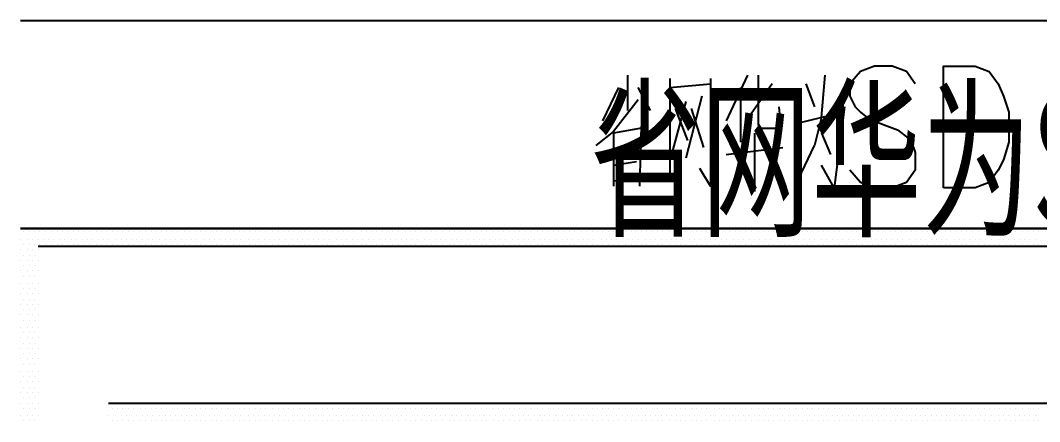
# Model space of a CAD drawing. Header units: metres. Extents: x 17 to 1264, y 17 to 859.
# Drawn here: x 380.9 to 464, y 692.1 to 724.9 of the extents above; entities that cross this region are included whole.
import ezdxf

# ---------------------------------------------------------------- set-up
doc = ezdxf.new("R2010")
doc.units = ezdxf.units.M
for name, color, linetype in [('LINES', 7, 'Continuous'), ('POLYLINES', 4, 'Continuous'), ('RECTS', 7, 'Continuous'), ('TEXTS', 3, 'Continuous')]:
    doc.layers.add(name, color=color, linetype=linetype)

msp = doc.modelspace()

# ---------------------------------------------------------------- linework, layer by layer
at = {"layer": 'LINES'}
for p, q in [((430.41, 720.43), (430.41, 717.55)), ((440.2, 720.43), (438.47, 716.69)), ((446.25, 716.98), (446.54, 720.43)), ((428.39, 716.69), (429.69, 719.42)), ((432.28, 717.55), (431.27, 719.42)), ((433.87, 720.14), (433.87, 711.94)), ((433.87, 719.42), (437.18, 719.71)), ((439.63, 719.42), (439.63, 714.96)), ((442.22, 719.71), (440.49, 717.26)), ((444.95, 719.71), (445.67, 717.84)), ((436.46, 718.7), (435.16, 713.66)), ((435.16, 718.27), (434.01, 713.95)), ((434.3, 717.7), (435.31, 715.1)), ((435.59, 717.7), (436.6, 714.53)), ((444.38, 716.54), (447.98, 717.41)), ((446.25, 716.98), (445.67, 714.67)), ((431.56, 716.11), (429.26, 715.68)), ((431.42, 711.36), (431.56, 716.26)), ((429.26, 715.82), (429.26, 711.36)), ((440.78, 715.68), (440.78, 710.93)), ((446.25, 715.68), (446.97, 713.95)), ((429.26, 714.24), (431.13, 714.67)), ((438.47, 713.95), (443.08, 714.53)), ((444.09, 711.36), (445.67, 714.67)), ((429.26, 713.09), (431.13, 713.38)), ((429.26, 711.79), (431.42, 712.08)), ((380.87, 707.04), (380.87, 707.04)), ((381.16, 707.62), (381.16, 707.62)), ((381.45, 707.04), (381.45, 707.04)), ((381.59, 707.62), (381.59, 707.62)), ((381.88, 707.04), (381.88, 707.04)), ((382.03, 707.62), (382.03, 707.62)), ((382.31, 707.04), (382.31, 707.04)), ((382.46, 707.62), (382.46, 707.62)), ((382.75, 707.04), (382.75, 707.04)), ((382.89, 707.62), (382.89, 707.62)), ((383.18, 707.04), (383.18, 707.04)), ((383.47, 707.62), (383.47, 707.62)), ((383.61, 707.04), (383.61, 707.04)), ((383.9, 707.62), (383.9, 707.62)), ((384.04, 707.04), (384.04, 707.04)), ((384.33, 707.62), (384.33, 707.62)), ((384.47, 707.04), (384.47, 707.04)), ((384.76, 707.62), (384.76, 707.62)), ((385.05, 707.04), (385.05, 707.04)), ((385.19, 707.62), (385.19, 707.62)), ((385.48, 707.04), (385.48, 707.04)), ((385.63, 707.62), (385.63, 707.62)), ((385.91, 707.04), (385.91, 707.04)), ((386.06, 707.62), (386.06, 707.62)), ((386.35, 707.04), (386.35, 707.04)), ((386.49, 707.62), (386.49, 707.62)), ((386.78, 707.04), (386.78, 707.04)), ((387.07, 707.62), (387.07, 707.62)), ((387.21, 707.04), (387.21, 707.04)), ((387.5, 707.62), (387.5, 707.62)), ((387.64, 707.04), (387.64, 707.04)), ((387.93, 707.62), (387.93, 707.62)), ((388.07, 707.04), (388.07, 707.04)), ((388.36, 707.62), (388.36, 707.62)), ((388.65, 707.04), (388.65, 707.04)), ((388.79, 707.62), (388.79, 707.62)), ((389.08, 707.04), (389.08, 707.04)), ((389.23, 707.62), (389.23, 707.62)), ((389.51, 707.04), (389.51, 707.04)), ((389.66, 707.62), (389.66, 707.62)), ((389.95, 707.04), (389.95, 707.04)), ((390.09, 707.62), (390.09, 707.62)), ((390.38, 707.04), (390.38, 707.04)), ((390.67, 707.62), (390.67, 707.62)), ((390.81, 707.04), (390.81, 707.04)), ((391.1, 707.62), (391.1, 707.62)), ((391.24, 707.04), (391.24, 707.04)), ((391.53, 707.62), (391.53, 707.62)), ((391.67, 707.04), (391.67, 707.04)), ((391.96, 707.62), (391.96, 707.62)), ((392.25, 707.04), (392.25, 707.04)), ((392.39, 707.62), (392.39, 707.62)), ((392.68, 707.04), (392.68, 707.04)), ((392.83, 707.62), (392.83, 707.62)), ((393.11, 707.04), (393.11, 707.04)), ((393.26, 707.62), (393.26, 707.62)), ((393.55, 707.04), (393.55, 707.04)), ((393.69, 707.62), (393.69, 707.62)), ((393.98, 707.04), (393.98, 707.04)), ((394.27, 707.62), (394.27, 707.62)), ((394.41, 707.04), (394.41, 707.04)), ((394.7, 707.62), (394.7, 707.62)), ((394.84, 707.04), (394.84, 707.04)), ((395.13, 707.62), (395.13, 707.62)), ((395.27, 707.04), (395.27, 707.04)), ((395.56, 707.62), (395.56, 707.62)), ((395.85, 707.04), (395.85, 707.04)), ((395.99, 707.62), (395.99, 707.62)), ((396.28, 707.04), (396.28, 707.04)), ((396.43, 707.62), (396.43, 707.62)), ((396.71, 707.04), (396.71, 707.04)), ((396.86, 707.62), (396.86, 707.62)), ((397.15, 707.04), (397.15, 707.04)), ((397.29, 707.62), (397.29, 707.62)), ((397.58, 707.04), (397.58, 707.04)), ((397.87, 707.62), (397.87, 707.62)), ((398.01, 707.04), (398.01, 707.04)), ((398.3, 707.62), (398.3, 707.62)), ((398.44, 707.04), (398.44, 707.04)), ((398.73, 707.62), (398.73, 707.62)), ((398.87, 707.04), (398.87, 707.04)), ((399.16, 707.62), (399.16, 707.62)), ((399.45, 707.04), (399.45, 707.04)), ((399.59, 707.62), (399.59, 707.62)), ((399.88, 707.04), (399.88, 707.04)), ((400.03, 707.62), (400.03, 707.62)), ((400.31, 707.04), (400.31, 707.04)), ((400.46, 707.62), (400.46, 707.62)), ((400.75, 707.04), (400.75, 707.04)), ((400.89, 707.62), (400.89, 707.62)), ((401.18, 707.04), (401.18, 707.04)), ((401.47, 707.62), (401.47, 707.62)), ((401.61, 707.04), (401.61, 707.04)), ((401.9, 707.62), (401.9, 707.62)), ((402.04, 707.04), (402.04, 707.04)), ((402.33, 707.62), (402.33, 707.62)), ((402.47, 707.04), (402.47, 707.04)), ((402.76, 707.62), (402.76, 707.62)), ((403.05, 707.04), (403.05, 707.04)), ((403.19, 707.62), (403.19, 707.62)), ((403.48, 707.04), (403.48, 707.04)), ((403.63, 707.62), (403.63, 707.62)), ((403.91, 707.04), (403.91, 707.04)), ((404.06, 707.62), (404.06, 707.62)), ((404.35, 707.04), (404.35, 707.04)), ((404.49, 707.62), (404.49, 707.62)), ((404.78, 707.04), (404.78, 707.04)), ((405.07, 707.62), (405.07, 707.62)), ((405.21, 707.04), (405.21, 707.04)), ((405.5, 707.62), (405.5, 707.62)), ((405.64, 707.04), (405.64, 707.04)), ((405.93, 707.62), (405.93, 707.62)), ((406.07, 707.04), (406.07, 707.04)), ((406.36, 707.62), (406.36, 707.62)), ((406.65, 707.04), (406.65, 707.04)), ((406.79, 707.62), (406.79, 707.62)), ((407.08, 707.04), (407.08, 707.04)), ((407.23, 707.62), (407.23, 707.62)), ((407.51, 707.04), (407.51, 707.04)), ((407.66, 707.62), (407.66, 707.62)), ((407.95, 707.04), (407.95, 707.04)), ((408.09, 707.62), (408.09, 707.62)), ((408.38, 707.04), (408.38, 707.04)), ((408.67, 707.62), (408.67, 707.62)), ((408.81, 707.04), (408.81, 707.04)), ((409.1, 707.62), (409.1, 707.62)), ((409.24, 707.04), (409.24, 707.04)), ((409.53, 707.62), (409.53, 707.62)), ((409.67, 707.04), (409.67, 707.04)), ((409.96, 707.62), (409.96, 707.62)), ((410.25, 707.04), (410.25, 707.04)), ((410.39, 707.62), (410.39, 707.62)), ((410.68, 707.04), (410.68, 707.04)), ((410.83, 707.62), (410.83, 707.62)), ((411.11, 707.04), (411.11, 707.04)), ((411.26, 707.62), (411.26, 707.62)), ((411.55, 707.04), (411.55, 707.04)), ((411.69, 707.62), (411.69, 707.62)), ((411.98, 707.04), (411.98, 707.04)), ((412.27, 707.62), (412.27, 707.62)), ((412.41, 707.04), (412.41, 707.04)), ((412.7, 707.62), (412.7, 707.62)), ((412.84, 707.04), (412.84, 707.04)), ((413.13, 707.62), (413.13, 707.62)), ((413.27, 707.04), (413.27, 707.04)), ((413.56, 707.62), (413.56, 707.62)), ((413.85, 707.04), (413.85, 707.04)), ((413.99, 707.62), (413.99, 707.62)), ((414.28, 707.04), (414.28, 707.04)), ((414.43, 707.62), (414.43, 707.62)), ((414.71, 707.04), (414.71, 707.04)), ((414.86, 707.62), (414.86, 707.62)), ((415.15, 707.04), (415.15, 707.04)), ((415.29, 707.62), (415.29, 707.62)), ((415.58, 707.04), (415.58, 707.04)), ((415.87, 707.62), (415.87, 707.62)), ((416.01, 707.04), (416.01, 707.04)), ((416.3, 707.62), (416.3, 707.62)), ((416.44, 707.04), (416.44, 707.04)), ((416.73, 707.62), (416.73, 707.62)), ((416.87, 707.04), (416.87, 707.04)), ((417.16, 707.62), (417.16, 707.62)), ((417.45, 707.04), (417.45, 707.04)), ((417.59, 707.62), (417.59, 707.62)), ((417.88, 707.04), (417.88, 707.04)), ((418.03, 707.62), (418.03, 707.62)), ((418.31, 707.04), (418.31, 707.04)), ((418.46, 707.62), (418.46, 707.62)), ((418.75, 707.04), (418.75, 707.04)), ((418.89, 707.62), (418.89, 707.62)), ((419.18, 707.04), (419.18, 707.04)), ((419.47, 707.62), (419.47, 707.62)), ((419.61, 707.04), (419.61, 707.04)), ((419.9, 707.62), (419.9, 707.62)), ((420.04, 707.04), (420.04, 707.04)), ((420.33, 707.62), (420.33, 707.62)), ((420.47, 707.04), (420.47, 707.04)), ((420.76, 707.62), (420.76, 707.62)), ((421.05, 707.04), (421.05, 707.04)), ((421.19, 707.62), (421.19, 707.62)), ((421.48, 707.04), (421.48, 707.04)), ((421.63, 707.62), (421.63, 707.62)), ((421.91, 707.04), (421.91, 707.04)), ((422.06, 707.62), (422.06, 707.62)), ((422.35, 707.04), (422.35, 707.04)), ((422.49, 707.62), (422.49, 707.62)), ((422.78, 707.04), (422.78, 707.04)), ((423.07, 707.62), (423.07, 707.62)), ((423.21, 707.04), (423.21, 707.04)), ((423.5, 707.62), (423.5, 707.62)), ((423.64, 707.04), (423.64, 707.04)), ((423.93, 707.62), (423.93, 707.62)), ((424.07, 707.04), (424.07, 707.04)), ((424.36, 707.62), (424.36, 707.62)), ((424.65, 707.04), (424.65, 707.04)), ((424.79, 707.62), (424.79, 707.62)), ((425.08, 707.04), (425.08, 707.04)), ((425.23, 707.62), (425.23, 707.62)), ((425.51, 707.04), (425.51, 707.04)), ((425.66, 707.62), (425.66, 707.62)), ((425.95, 707.04), (425.95, 707.04)), ((426.09, 707.62), (426.09, 707.62)), ((426.38, 707.04), (426.38, 707.04)), ((426.67, 707.62), (426.67, 707.62)), ((426.81, 707.04), (426.81, 707.04)), ((427.1, 707.62), (427.1, 707.62)), ((427.24, 707.04), (427.24, 707.04)), ((427.53, 707.62), (427.53, 707.62)), ((427.67, 707.04), (427.67, 707.04)), ((427.96, 707.62), (427.96, 707.62)), ((428.25, 707.04), (428.25, 707.04)), ((428.39, 707.62), (428.39, 707.62)), ((428.68, 707.04), (428.68, 707.04)), ((428.83, 707.62), (428.83, 707.62)), ((429.11, 707.04), (429.11, 707.04)), ((429.26, 707.62), (429.26, 707.62)), ((429.55, 707.04), (429.55, 707.04)), ((429.69, 707.62), (429.69, 707.62)), ((429.98, 707.04), (429.98, 707.04)), ((430.27, 707.62), (430.27, 707.62)), ((430.41, 707.04), (430.41, 707.04)), ((430.7, 707.62), (430.7, 707.62)), ((430.84, 707.04), (430.84, 707.04)), ((431.13, 707.62), (431.13, 707.62)), ((431.27, 707.04), (431.27, 707.04)), ((431.56, 707.62), (431.56, 707.62)), ((431.85, 707.04), (431.85, 707.04)), ((431.99, 707.62), (431.99, 707.62)), ((432.28, 707.04), (432.28, 707.04)), ((432.43, 707.62), (432.43, 707.62)), ((432.71, 707.04), (432.71, 707.04)), ((432.86, 707.62), (432.86, 707.62)), ((433.15, 707.04), (433.15, 707.04)), ((433.29, 707.62), (433.29, 707.62)), ((433.58, 707.04), (433.58, 707.04)), ((433.87, 707.62), (433.87, 707.62)), ((434.01, 707.04), (434.01, 707.04)), ((434.3, 707.62), (434.3, 707.62)), ((434.44, 707.04), (434.44, 707.04)), ((434.73, 707.62), (434.73, 707.62)), ((434.87, 707.04), (434.87, 707.04)), ((435.16, 707.62), (435.16, 707.62)), ((435.45, 707.04), (435.45, 707.04)), ((435.59, 707.62), (435.59, 707.62)), ((435.88, 707.04), (435.88, 707.04)), ((436.03, 707.62), (436.03, 707.62)), ((436.31, 707.04), (436.31, 707.04)), ((436.46, 707.62), (436.46, 707.62)), ((436.75, 707.04), (436.75, 707.04)), ((436.89, 707.62), (436.89, 707.62)), ((437.18, 707.04), (437.18, 707.04)), ((437.47, 707.62), (437.47, 707.62)), ((437.61, 707.04), (437.61, 707.04)), ((437.9, 707.62), (437.9, 707.62)), ((438.04, 707.04), (438.04, 707.04)), ((438.33, 707.62), (438.33, 707.62)), ((438.47, 707.04), (438.47, 707.04)), ((438.76, 707.62), (438.76, 707.62)), ((439.05, 707.04), (439.05, 707.04)), ((439.19, 707.62), (439.19, 707.62)), ((439.48, 707.04), (439.48, 707.04)), ((439.63, 707.62), (439.63, 707.62)), ((439.91, 707.04), (439.91, 707.04)), ((440.06, 707.62), (440.06, 707.62)), ((440.35, 707.04), (440.35, 707.04)), ((440.49, 707.62), (440.49, 707.62)), ((440.78, 707.04), (440.78, 707.04)), ((441.07, 707.62), (441.07, 707.62)), ((441.21, 707.04), (441.21, 707.04)), ((441.5, 707.62), (441.5, 707.62)), ((441.64, 707.04), (441.64, 707.04)), ((441.93, 707.62), (441.93, 707.62)), ((442.07, 707.04), (442.07, 707.04)), ((442.36, 707.62), (442.36, 707.62)), ((442.65, 707.04), (442.65, 707.04)), ((442.79, 707.62), (442.79, 707.62)), ((443.08, 707.04), (443.08, 707.04)), ((443.23, 707.62), (443.23, 707.62)), ((443.51, 707.04), (443.51, 707.04)), ((443.66, 707.62), (443.66, 707.62)), ((443.95, 707.04), (443.95, 707.04)), ((444.09, 707.62), (444.09, 707.62)), ((444.38, 707.04), (444.38, 707.04)), ((444.67, 707.62), (444.67, 707.62)), ((444.81, 707.04), (444.81, 707.04)), ((445.1, 707.62), (445.1, 707.62)), ((445.24, 707.04), (445.24, 707.04)), ((445.53, 707.62), (445.53, 707.62)), ((445.67, 707.04), (445.67, 707.04)), ((445.96, 707.62), (445.96, 707.62)), ((446.25, 707.04), (446.25, 707.04)), ((446.39, 707.62), (446.39, 707.62)), ((446.68, 707.04), (446.68, 707.04)), ((446.83, 707.62), (446.83, 707.62)), ((447.11, 707.04), (447.11, 707.04)), ((447.26, 707.62), (447.26, 707.62)), ((447.55, 707.04), (447.55, 707.04)), ((447.69, 707.62), (447.69, 707.62)), ((447.98, 707.04), (447.98, 707.04)), ((448.27, 707.62), (448.27, 707.62)), ((448.41, 707.04), (448.41, 707.04)), ((448.7, 707.62), (448.7, 707.62)), ((448.84, 707.04), (448.84, 707.04)), ((449.13, 707.62), (449.13, 707.62)), ((449.27, 707.04), (449.27, 707.04)), ((449.56, 707.62), (449.56, 707.62)), ((449.85, 707.04), (449.85, 707.04)), ((449.99, 707.62), (449.99, 707.62)), ((450.28, 707.04), (450.28, 707.04)), ((450.43, 707.62), (450.43, 707.62)), ((450.71, 707.04), (450.71, 707.04)), ((450.86, 707.62), (450.86, 707.62)), ((451.15, 707.04), (451.15, 707.04)), ((451.29, 707.62), (451.29, 707.62)), ((451.58, 707.04), (451.58, 707.04)), ((451.87, 707.62), (451.87, 707.62)), ((452.01, 707.04), (452.01, 707.04)), ((452.3, 707.62), (452.3, 707.62)), ((452.44, 707.04), (452.44, 707.04)), ((452.73, 707.62), (452.73, 707.62)), ((452.87, 707.04), (452.87, 707.04)), ((453.16, 707.62), (453.16, 707.62)), ((453.45, 707.04), (453.45, 707.04)), ((453.59, 707.62), (453.59, 707.62)), ((453.88, 707.04), (453.88, 707.04)), ((454.03, 707.62), (454.03, 707.62)), ((454.31, 707.04), (454.31, 707.04)), ((454.46, 707.62), (454.46, 707.62)), ((454.75, 707.04), (454.75, 707.04)), ((454.89, 707.62), (454.89, 707.62)), ((455.18, 707.04), (455.18, 707.04)), ((455.47, 707.62), (455.47, 707.62)), ((455.61, 707.04), (455.61, 707.04)), ((455.9, 707.62), (455.9, 707.62)), ((456.04, 707.04), (456.04, 707.04)), ((456.33, 707.62), (456.33, 707.62)), ((456.47, 707.04), (456.47, 707.04)), ((456.76, 707.62), (456.76, 707.62)), ((457.05, 707.04), (457.05, 707.04)), ((457.19, 707.62), (457.19, 707.62)), ((457.48, 707.04), (457.48, 707.04)), ((457.63, 707.62), (457.63, 707.62)), ((457.91, 707.04), (457.91, 707.04)), ((458.06, 707.62), (458.06, 707.62)), ((458.35, 707.04), (458.35, 707.04)), ((458.49, 707.62), (458.49, 707.62)), ((458.78, 707.04), (458.78, 707.04)), ((459.07, 707.62), (459.07, 707.62)), ((459.21, 707.04), (459.21, 707.04)), ((459.5, 707.62), (459.5, 707.62)), ((459.64, 707.04), (459.64, 707.04)), ((459.93, 707.62), (459.93, 707.62)), ((460.07, 707.04), (460.07, 707.04)), ((460.36, 707.62), (460.36, 707.62)), ((460.65, 707.04), (460.65, 707.04)), ((460.79, 707.62), (460.79, 707.62)), ((461.08, 707.04), (461.08, 707.04)), ((461.23, 707.62), (461.23, 707.62)), ((461.51, 707.04), (461.51, 707.04)), ((461.66, 707.62), (461.66, 707.62)), ((461.95, 707.04), (461.95, 707.04)), ((462.09, 707.62), (462.09, 707.62)), ((462.38, 707.04), (462.38, 707.04)), ((462.67, 707.62), (462.67, 707.62)), ((462.81, 707.04), (462.81, 707.04)), ((463.1, 707.62), (463.1, 707.62)), ((463.24, 707.04), (463.24, 707.04)), ((463.53, 707.62), (463.53, 707.62)), ((463.67, 707.04), (463.67, 707.04)), ((463.96, 707.62), (463.96, 707.62)), ((380.87, 706.18), (380.87, 706.18)), ((381.16, 706.61), (381.16, 706.61)), ((381.45, 706.18), (381.45, 706.18)), ((381.59, 706.61), (381.59, 706.61)), ((381.88, 706.18), (381.88, 706.18)), ((382.03, 706.61), (382.03, 706.61)), ((382.31, 706.18), (382.31, 706.18)), ((382.46, 706.61), (382.46, 706.61)), ((382.89, 706.61), (382.89, 706.61)), ((383.47, 706.61), (383.47, 706.61)), ((383.9, 706.61), (383.9, 706.61)), ((384.33, 706.61), (384.33, 706.61)), ((384.76, 706.61), (384.76, 706.61)), ((385.19, 706.61), (385.19, 706.61)), ((385.63, 706.61), (385.63, 706.61)), ((386.06, 706.61), (386.06, 706.61)), ((386.49, 706.61), (386.49, 706.61)), ((387.07, 706.61), (387.07, 706.61)), ((387.5, 706.61), (387.5, 706.61)), ((387.93, 706.61), (387.93, 706.61)), ((388.36, 706.61), (388.36, 706.61)), ((388.79, 706.61), (388.79, 706.61)), ((389.23, 706.61), (389.23, 706.61)), ((389.66, 706.61), (389.66, 706.61)), ((390.09, 706.61), (390.09, 706.61)), ((390.67, 706.61), (390.67, 706.61)), ((391.1, 706.61), (391.1, 706.61)), ((391.53, 706.61), (391.53, 706.61)), ((391.96, 706.61), (391.96, 706.61)), ((392.39, 706.61), (392.39, 706.61)), ((392.83, 706.61), (392.83, 706.61)), ((393.26, 706.61), (393.26, 706.61)), ((393.69, 706.61), (393.69, 706.61)), ((394.27, 706.61), (394.27, 706.61)), ((394.7, 706.61), (394.7, 706.61)), ((395.13, 706.61), (395.13, 706.61)), ((395.56, 706.61), (395.56, 706.61)), ((395.99, 706.61), (395.99, 706.61)), ((396.43, 706.61), (396.43, 706.61)), ((396.86, 706.61), (396.86, 706.61)), ((397.29, 706.61), (397.29, 706.61)), ((397.87, 706.61), (397.87, 706.61)), ((398.3, 706.61), (398.3, 706.61)), ((398.73, 706.61), (398.73, 706.61)), ((399.16, 706.61), (399.16, 706.61)), ((399.59, 706.61), (399.59, 706.61)), ((400.03, 706.61), (400.03, 706.61)), ((400.46, 706.61), (400.46, 706.61)), ((400.89, 706.61), (400.89, 706.61)), ((401.47, 706.61), (401.47, 706.61)), ((401.9, 706.61), (401.9, 706.61)), ((402.33, 706.61), (402.33, 706.61)), ((402.76, 706.61), (402.76, 706.61)), ((403.19, 706.61), (403.19, 706.61)), ((403.63, 706.61), (403.63, 706.61)), ((404.06, 706.61), (404.06, 706.61)), ((404.49, 706.61), (404.49, 706.61)), ((405.07, 706.61), (405.07, 706.61)), ((405.5, 706.61), (405.5, 706.61)), ((405.93, 706.61), (405.93, 706.61)), ((406.36, 706.61), (406.36, 706.61)), ((406.79, 706.61), (406.79, 706.61)), ((407.23, 706.61), (407.23, 706.61)), ((407.66, 706.61), (407.66, 706.61)), ((408.09, 706.61), (408.09, 706.61)), ((408.67, 706.61), (408.67, 706.61)), ((409.1, 706.61), (409.1, 706.61)), ((409.53, 706.61), (409.53, 706.61)), ((409.96, 706.61), (409.96, 706.61)), ((410.39, 706.61), (410.39, 706.61)), ((410.83, 706.61), (410.83, 706.61)), ((411.26, 706.61), (411.26, 706.61)), ((411.69, 706.61), (411.69, 706.61)), ((412.27, 706.61), (412.27, 706.61)), ((412.7, 706.61), (412.7, 706.61)), ((413.13, 706.61), (413.13, 706.61)), ((413.56, 706.61), (413.56, 706.61)), ((413.99, 706.61), (413.99, 706.61)), ((414.43, 706.61), (414.43, 706.61)), ((414.86, 706.61), (414.86, 706.61)), ((415.29, 706.61), (415.29, 706.61)), ((415.87, 706.61), (415.87, 706.61)), ((416.3, 706.61), (416.3, 706.61)), ((416.73, 706.61), (416.73, 706.61)), ((417.16, 706.61), (417.16, 706.61)), ((417.59, 706.61), (417.59, 706.61)), ((418.03, 706.61), (418.03, 706.61)), ((418.46, 706.61), (418.46, 706.61)), ((418.89, 706.61), (418.89, 706.61)), ((419.47, 706.61), (419.47, 706.61)), ((419.9, 706.61), (419.9, 706.61)), ((420.33, 706.61), (420.33, 706.61)), ((420.76, 706.61), (420.76, 706.61)), ((421.19, 706.61), (421.19, 706.61)), ((421.63, 706.61), (421.63, 706.61)), ((422.06, 706.61), (422.06, 706.61)), ((422.49, 706.61), (422.49, 706.61)), ((423.07, 706.61), (423.07, 706.61)), ((423.5, 706.61), (423.5, 706.61)), ((423.93, 706.61), (423.93, 706.61)), ((424.36, 706.61), (424.36, 706.61)), ((424.79, 706.61), (424.79, 706.61)), ((425.23, 706.61), (425.23, 706.61)), ((425.66, 706.61), (425.66, 706.61)), ((426.09, 706.61), (426.09, 706.61)), ((426.67, 706.61), (426.67, 706.61)), ((427.1, 706.61), (427.1, 706.61)), ((427.53, 706.61), (427.53, 706.61)), ((427.96, 706.61), (427.96, 706.61)), ((428.39, 706.61), (428.39, 706.61)), ((428.83, 706.61), (428.83, 706.61)), ((429.26, 706.61), (429.26, 706.61)), ((429.69, 706.61), (429.69, 706.61)), ((430.27, 706.61), (430.27, 706.61)), ((430.7, 706.61), (430.7, 706.61)), ((431.13, 706.61), (431.13, 706.61)), ((431.56, 706.61), (431.56, 706.61)), ((431.99, 706.61), (431.99, 706.61)), ((432.43, 706.61), (432.43, 706.61)), ((432.86, 706.61), (432.86, 706.61)), ((433.29, 706.61), (433.29, 706.61)), ((433.87, 706.61), (433.87, 706.61)), ((434.3, 706.61), (434.3, 706.61)), ((434.73, 706.61), (434.73, 706.61)), ((435.16, 706.61), (435.16, 706.61)), ((435.59, 706.61), (435.59, 706.61)), ((436.03, 706.61), (436.03, 706.61)), ((436.46, 706.61), (436.46, 706.61)), ((436.89, 706.61), (436.89, 706.61)), ((437.47, 706.61), (437.47, 706.61)), ((437.9, 706.61), (437.9, 706.61)), ((438.33, 706.61), (438.33, 706.61)), ((438.76, 706.61), (438.76, 706.61)), ((439.19, 706.61), (439.19, 706.61)), ((439.63, 706.61), (439.63, 706.61)), ((440.06, 706.61), (440.06, 706.61)), ((440.49, 706.61), (440.49, 706.61)), ((441.07, 706.61), (441.07, 706.61)), ((441.5, 706.61), (441.5, 706.61)), ((441.93, 706.61), (441.93, 706.61)), ((442.36, 706.61), (442.36, 706.61)), ((442.79, 706.61), (442.79, 706.61)), ((443.23, 706.61), (443.23, 706.61)), ((443.66, 706.61), (443.66, 706.61)), ((444.09, 706.61), (444.09, 706.61)), ((444.67, 706.61), (444.67, 706.61)), ((445.1, 706.61), (445.1, 706.61)), ((445.53, 706.61), (445.53, 706.61)), ((445.96, 706.61), (445.96, 706.61)), ((446.39, 706.61), (446.39, 706.61)), ((446.83, 706.61), (446.83, 706.61)), ((447.26, 706.61), (447.26, 706.61)), ((447.69, 706.61), (447.69, 706.61)), ((448.27, 706.61), (448.27, 706.61)), ((448.7, 706.61), (448.7, 706.61)), ((449.13, 706.61), (449.13, 706.61)), ((449.56, 706.61), (449.56, 706.61)), ((449.99, 706.61), (449.99, 706.61)), ((450.43, 706.61), (450.43, 706.61)), ((450.86, 706.61), (450.86, 706.61)), ((451.29, 706.61), (451.29, 706.61)), ((451.87, 706.61), (451.87, 706.61)), ((452.3, 706.61), (452.3, 706.61)), ((452.73, 706.61), (452.73, 706.61)), ((453.16, 706.61), (453.16, 706.61)), ((453.59, 706.61), (453.59, 706.61)), ((454.03, 706.61), (454.03, 706.61)), ((454.46, 706.61), (454.46, 706.61)), ((454.89, 706.61), (454.89, 706.61)), ((455.47, 706.61), (455.47, 706.61)), ((455.9, 706.61), (455.9, 706.61)), ((456.33, 706.61), (456.33, 706.61)), ((456.76, 706.61), (456.76, 706.61)), ((457.19, 706.61), (457.19, 706.61)), ((457.63, 706.61), (457.63, 706.61)), ((458.06, 706.61), (458.06, 706.61)), ((458.49, 706.61), (458.49, 706.61)), ((459.07, 706.61), (459.07, 706.61)), ((459.5, 706.61), (459.5, 706.61)), ((459.93, 706.61), (459.93, 706.61)), ((460.36, 706.61), (460.36, 706.61)), ((460.79, 706.61), (460.79, 706.61)), ((461.23, 706.61), (461.23, 706.61)), ((461.66, 706.61), (461.66, 706.61)), ((462.09, 706.61), (462.09, 706.61)), ((462.67, 706.61), (462.67, 706.61)), ((463.1, 706.61), (463.1, 706.61)), ((463.53, 706.61), (463.53, 706.61)), ((463.96, 706.61), (463.96, 706.61)), ((380.87, 705.31), (380.87, 705.31)), ((381.16, 705.74), (381.16, 705.74)), ((381.45, 705.31), (381.45, 705.31)), ((381.59, 705.74), (381.59, 705.74)), ((381.88, 705.31), (381.88, 705.31)), ((382.03, 705.74), (382.03, 705.74)), ((382.31, 705.31), (382.31, 705.31)), ((380.87, 704.45), (380.87, 704.45)), ((381.16, 704.88), (381.16, 704.88)), ((381.45, 704.45), (381.45, 704.45)), ((381.59, 704.88), (381.59, 704.88)), ((381.88, 704.45), (381.88, 704.45)), ((382.03, 704.88), (382.03, 704.88)), ((382.31, 704.45), (382.31, 704.45)), ((381.16, 704.02), (381.16, 704.02)), ((381.59, 704.02), (381.59, 704.02)), ((382.03, 704.02), (382.03, 704.02)), ((380.87, 703.44), (380.87, 703.44)), ((381.16, 703.01), (381.16, 703.01)), ((381.45, 703.44), (381.45, 703.44)), ((381.59, 703.01), (381.59, 703.01)), ((381.88, 703.44), (381.88, 703.44)), ((382.03, 703.01), (382.03, 703.01)), ((382.31, 703.44), (382.31, 703.44)), ((380.87, 702.58), (380.87, 702.58)), ((381.16, 702.14), (381.16, 702.14)), ((381.45, 702.58), (381.45, 702.58)), ((381.59, 702.14), (381.59, 702.14)), ((381.88, 702.58), (381.88, 702.58)), ((382.03, 702.14), (382.03, 702.14)), ((382.31, 702.58), (382.31, 702.58)), ((380.87, 701.71), (380.87, 701.71)), ((381.16, 701.28), (381.16, 701.28)), ((381.45, 701.71), (381.45, 701.71)), ((381.59, 701.28), (381.59, 701.28)), ((381.88, 701.71), (381.88, 701.71)), ((382.03, 701.28), (382.03, 701.28)), ((382.31, 701.71), (382.31, 701.71)), ((380.87, 700.85), (380.87, 700.85)), ((381.16, 700.42), (381.16, 700.42)), ((381.45, 700.85), (381.45, 700.85)), ((381.59, 700.42), (381.59, 700.42)), ((381.88, 700.85), (381.88, 700.85)), ((382.03, 700.42), (382.03, 700.42)), ((382.31, 700.85), (382.31, 700.85)), ((380.87, 699.84), (380.87, 699.84)), ((381.45, 699.84), (381.45, 699.84)), ((381.88, 699.84), (381.88, 699.84)), ((382.31, 699.84), (382.31, 699.84)), ((380.87, 698.98), (380.87, 698.98)), ((381.16, 699.41), (381.16, 699.41)), ((381.45, 698.98), (381.45, 698.98)), ((381.59, 699.41), (381.59, 699.41)), ((381.88, 698.98), (381.88, 698.98)), ((382.03, 699.41), (382.03, 699.41)), ((382.31, 698.98), (382.31, 698.98)), ((380.87, 698.11), (380.87, 698.11)), ((381.16, 698.54), (381.16, 698.54)), ((381.45, 698.11), (381.45, 698.11)), ((381.59, 698.54), (381.59, 698.54)), ((381.88, 698.11), (381.88, 698.11)), ((382.03, 698.54), (382.03, 698.54)), ((382.31, 698.11), (382.31, 698.11)), ((380.87, 697.25), (380.87, 697.25)), ((381.16, 697.68), (381.16, 697.68)), ((381.45, 697.25), (381.45, 697.25)), ((381.59, 697.68), (381.59, 697.68)), ((381.88, 697.25), (381.88, 697.25)), ((382.03, 697.68), (382.03, 697.68)), ((382.31, 697.25), (382.31, 697.25)), ((380.87, 696.24), (380.87, 696.24)), ((381.16, 696.82), (381.16, 696.82)), ((381.45, 696.24), (381.45, 696.24)), ((381.59, 696.82), (381.59, 696.82)), ((381.88, 696.24), (381.88, 696.24)), ((382.03, 696.82), (382.03, 696.82)), ((382.31, 696.24), (382.31, 696.24)), ((380.87, 695.38), (380.87, 695.38)), ((381.16, 695.81), (381.16, 695.81)), ((381.45, 695.38), (381.45, 695.38)), ((381.59, 695.81), (381.59, 695.81)), ((381.88, 695.38), (381.88, 695.38)), ((382.03, 695.81), (382.03, 695.81)), ((382.31, 695.38), (382.31, 695.38)), ((380.87, 694.51), (380.87, 694.51)), ((381.16, 694.94), (381.16, 694.94)), ((381.45, 694.51), (381.45, 694.51)), ((381.59, 694.94), (381.59, 694.94)), ((381.88, 694.51), (381.88, 694.51)), ((382.03, 694.94), (382.03, 694.94)), ((382.31, 694.51), (382.31, 694.51)), ((380.87, 693.65), (380.87, 693.65)), ((381.16, 694.08), (381.16, 694.08)), ((381.45, 693.65), (381.45, 693.65)), ((381.59, 694.08), (381.59, 694.08)), ((381.88, 693.65), (381.88, 693.65)), ((382.03, 694.08), (382.03, 694.08)), ((382.31, 693.65), (382.31, 693.65)), ((388.07, 693.65), (388.07, 693.65)), ((388.65, 693.65), (388.65, 693.65)), ((389.08, 693.65), (389.08, 693.65)), ((389.51, 693.65), (389.51, 693.65)), ((389.95, 693.65), (389.95, 693.65)), ((390.38, 693.65), (390.38, 693.65)), ((390.81, 693.65), (390.81, 693.65)), ((391.24, 693.65), (391.24, 693.65)), ((391.67, 693.65), (391.67, 693.65)), ((392.25, 693.65), (392.25, 693.65)), ((392.68, 693.65), (392.68, 693.65)), ((393.11, 693.65), (393.11, 693.65)), ((393.55, 693.65), (393.55, 693.65)), ((393.98, 693.65), (393.98, 693.65)), ((394.41, 693.65), (394.41, 693.65)), ((394.84, 693.65), (394.84, 693.65)), ((395.27, 693.65), (395.27, 693.65)), ((395.85, 693.65), (395.85, 693.65)), ((396.28, 693.65), (396.28, 693.65)), ((396.71, 693.65), (396.71, 693.65)), ((397.15, 693.65), (397.15, 693.65)), ((397.58, 693.65), (397.58, 693.65)), ((398.01, 693.65), (398.01, 693.65)), ((398.44, 693.65), (398.44, 693.65)), ((398.87, 693.65), (398.87, 693.65)), ((399.45, 693.65), (399.45, 693.65)), ((399.88, 693.65), (399.88, 693.65)), ((400.31, 693.65), (400.31, 693.65)), ((400.75, 693.65), (400.75, 693.65)), ((401.18, 693.65), (401.18, 693.65)), ((401.61, 693.65), (401.61, 693.65)), ((402.04, 693.65), (402.04, 693.65)), ((402.47, 693.65), (402.47, 693.65)), ((403.05, 693.65), (403.05, 693.65)), ((403.48, 693.65), (403.48, 693.65)), ((403.91, 693.65), (403.91, 693.65)), ((404.35, 693.65), (404.35, 693.65)), ((404.78, 693.65), (404.78, 693.65)), ((405.21, 693.65), (405.21, 693.65)), ((405.64, 693.65), (405.64, 693.65)), ((406.07, 693.65), (406.07, 693.65)), ((406.65, 693.65), (406.65, 693.65)), ((407.08, 693.65), (407.08, 693.65)), ((407.51, 693.65), (407.51, 693.65)), ((407.95, 693.65), (407.95, 693.65)), ((408.38, 693.65), (408.38, 693.65)), ((408.81, 693.65), (408.81, 693.65)), ((409.24, 693.65), (409.24, 693.65)), ((409.67, 693.65), (409.67, 693.65)), ((410.25, 693.65), (410.25, 693.65)), ((410.68, 693.65), (410.68, 693.65)), ((411.11, 693.65), (411.11, 693.65)), ((411.55, 693.65), (411.55, 693.65)), ((411.98, 693.65), (411.98, 693.65)), ((412.41, 693.65), (412.41, 693.65)), ((412.84, 693.65), (412.84, 693.65)), ((413.27, 693.65), (413.27, 693.65)), ((413.85, 693.65), (413.85, 693.65)), ((414.28, 693.65), (414.28, 693.65)), ((414.71, 693.65), (414.71, 693.65)), ((415.15, 693.65), (415.15, 693.65)), ((415.58, 693.65), (415.58, 693.65)), ((416.01, 693.65), (416.01, 693.65)), ((416.44, 693.65), (416.44, 693.65)), ((416.87, 693.65), (416.87, 693.65)), ((417.45, 693.65), (417.45, 693.65)), ((417.88, 693.65), (417.88, 693.65)), ((418.31, 693.65), (418.31, 693.65)), ((418.75, 693.65), (418.75, 693.65)), ((419.18, 693.65), (419.18, 693.65)), ((419.61, 693.65), (419.61, 693.65)), ((420.04, 693.65), (420.04, 693.65)), ((420.47, 693.65), (420.47, 693.65)), ((421.05, 693.65), (421.05, 693.65)), ((421.48, 693.65), (421.48, 693.65)), ((421.91, 693.65), (421.91, 693.65)), ((422.35, 693.65), (422.35, 693.65)), ((422.78, 693.65), (422.78, 693.65)), ((423.21, 693.65), (423.21, 693.65)), ((423.64, 693.65), (423.64, 693.65)), ((424.07, 693.65), (424.07, 693.65)), ((424.65, 693.65), (424.65, 693.65)), ((425.08, 693.65), (425.08, 693.65)), ((425.51, 693.65), (425.51, 693.65)), ((425.95, 693.65), (425.95, 693.65)), ((426.38, 693.65), (426.38, 693.65)), ((426.81, 693.65), (426.81, 693.65)), ((427.24, 693.65), (427.24, 693.65)), ((427.67, 693.65), (427.67, 693.65)), ((428.25, 693.65), (428.25, 693.65)), ((428.68, 693.65), (428.68, 693.65)), ((429.11, 693.65), (429.11, 693.65)), ((429.55, 693.65), (429.55, 693.65)), ((429.98, 693.65), (429.98, 693.65)), ((430.41, 693.65), (430.41, 693.65)), ((430.84, 693.65), (430.84, 693.65)), ((431.27, 693.65), (431.27, 693.65)), ((431.85, 693.65), (431.85, 693.65)), ((432.28, 693.65), (432.28, 693.65)), ((432.71, 693.65), (432.71, 693.65)), ((433.15, 693.65), (433.15, 693.65)), ((433.58, 693.65), (433.58, 693.65)), ((434.01, 693.65), (434.01, 693.65)), ((434.44, 693.65), (434.44, 693.65)), ((434.87, 693.65), (434.87, 693.65)), ((435.45, 693.65), (435.45, 693.65)), ((435.88, 693.65), (435.88, 693.65)), ((436.31, 693.65), (436.31, 693.65)), ((436.75, 693.65), (436.75, 693.65)), ((437.18, 693.65), (437.18, 693.65)), ((437.61, 693.65), (437.61, 693.65)), ((438.04, 693.65), (438.04, 693.65)), ((438.47, 693.65), (438.47, 693.65)), ((439.05, 693.65), (439.05, 693.65)), ((439.48, 693.65), (439.48, 693.65)), ((439.91, 693.65), (439.91, 693.65)), ((440.35, 693.65), (440.35, 693.65)), ((440.78, 693.65), (440.78, 693.65)), ((441.21, 693.65), (441.21, 693.65)), ((441.64, 693.65), (441.64, 693.65)), ((442.07, 693.65), (442.07, 693.65)), ((442.65, 693.65), (442.65, 693.65)), ((443.08, 693.65), (443.08, 693.65)), ((443.51, 693.65), (443.51, 693.65)), ((443.95, 693.65), (443.95, 693.65)), ((444.38, 693.65), (444.38, 693.65)), ((444.81, 693.65), (444.81, 693.65)), ((445.24, 693.65), (445.24, 693.65)), ((445.67, 693.65), (445.67, 693.65)), ((446.25, 693.65), (446.25, 693.65)), ((446.68, 693.65), (446.68, 693.65)), ((447.11, 693.65), (447.11, 693.65)), ((447.55, 693.65), (447.55, 693.65)), ((447.98, 693.65), (447.98, 693.65)), ((448.41, 693.65), (448.41, 693.65)), ((448.84, 693.65), (448.84, 693.65)), ((449.27, 693.65), (449.27, 693.65)), ((449.85, 693.65), (449.85, 693.65)), ((450.28, 693.65), (450.28, 693.65)), ((450.71, 693.65), (450.71, 693.65)), ((451.15, 693.65), (451.15, 693.65)), ((451.58, 693.65), (451.58, 693.65)), ((452.01, 693.65), (452.01, 693.65)), ((452.44, 693.65), (452.44, 693.65)), ((452.87, 693.65), (452.87, 693.65)), ((453.45, 693.65), (453.45, 693.65)), ((453.88, 693.65), (453.88, 693.65)), ((454.31, 693.65), (454.31, 693.65)), ((454.75, 693.65), (454.75, 693.65)), ((455.18, 693.65), (455.18, 693.65)), ((455.61, 693.65), (455.61, 693.65)), ((456.04, 693.65), (456.04, 693.65)), ((456.47, 693.65), (456.47, 693.65)), ((457.05, 693.65), (457.05, 693.65)), ((457.48, 693.65), (457.48, 693.65)), ((457.91, 693.65), (457.91, 693.65)), ((458.35, 693.65), (458.35, 693.65)), ((458.78, 693.65), (458.78, 693.65)), ((459.21, 693.65), (459.21, 693.65)), ((459.64, 693.65), (459.64, 693.65)), ((460.07, 693.65), (460.07, 693.65)), ((460.65, 693.65), (460.65, 693.65)), ((461.08, 693.65), (461.08, 693.65)), ((461.51, 693.65), (461.51, 693.65)), ((461.95, 693.65), (461.95, 693.65)), ((462.38, 693.65), (462.38, 693.65)), ((462.81, 693.65), (462.81, 693.65)), ((463.24, 693.65), (463.24, 693.65)), ((463.67, 693.65), (463.67, 693.65)), ((381.16, 693.22), (381.16, 693.22)), ((381.59, 693.22), (381.59, 693.22)), ((382.03, 693.22), (382.03, 693.22)), ((388.36, 693.22), (388.36, 693.22)), ((388.79, 693.22), (388.79, 693.22)), ((389.23, 693.22), (389.23, 693.22)), ((389.66, 693.22), (389.66, 693.22)), ((390.09, 693.22), (390.09, 693.22)), ((390.67, 693.22), (390.67, 693.22)), ((391.1, 693.22), (391.1, 693.22)), ((391.53, 693.22), (391.53, 693.22)), ((391.96, 693.22), (391.96, 693.22)), ((392.39, 693.22), (392.39, 693.22)), ((392.83, 693.22), (392.83, 693.22)), ((393.26, 693.22), (393.26, 693.22)), ((393.69, 693.22), (393.69, 693.22)), ((394.27, 693.22), (394.27, 693.22)), ((394.7, 693.22), (394.7, 693.22)), ((395.13, 693.22), (395.13, 693.22)), ((395.56, 693.22), (395.56, 693.22)), ((395.99, 693.22), (395.99, 693.22)), ((396.43, 693.22), (396.43, 693.22)), ((396.86, 693.22), (396.86, 693.22)), ((397.29, 693.22), (397.29, 693.22)), ((397.87, 693.22), (397.87, 693.22)), ((398.3, 693.22), (398.3, 693.22)), ((398.73, 693.22), (398.73, 693.22)), ((399.16, 693.22), (399.16, 693.22)), ((399.59, 693.22), (399.59, 693.22)), ((400.03, 693.22), (400.03, 693.22)), ((400.46, 693.22), (400.46, 693.22)), ((400.89, 693.22), (400.89, 693.22)), ((401.47, 693.22), (401.47, 693.22)), ((401.9, 693.22), (401.9, 693.22)), ((402.33, 693.22), (402.33, 693.22)), ((402.76, 693.22), (402.76, 693.22)), ((403.19, 693.22), (403.19, 693.22)), ((403.63, 693.22), (403.63, 693.22)), ((404.06, 693.22), (404.06, 693.22)), ((404.49, 693.22), (404.49, 693.22)), ((405.07, 693.22), (405.07, 693.22)), ((405.5, 693.22), (405.5, 693.22)), ((405.93, 693.22), (405.93, 693.22)), ((406.36, 693.22), (406.36, 693.22)), ((406.79, 693.22), (406.79, 693.22)), ((407.23, 693.22), (407.23, 693.22)), ((407.66, 693.22), (407.66, 693.22)), ((408.09, 693.22), (408.09, 693.22)), ((408.67, 693.22), (408.67, 693.22)), ((409.1, 693.22), (409.1, 693.22)), ((409.53, 693.22), (409.53, 693.22)), ((409.96, 693.22), (409.96, 693.22)), ((410.39, 693.22), (410.39, 693.22)), ((410.83, 693.22), (410.83, 693.22)), ((411.26, 693.22), (411.26, 693.22)), ((411.69, 693.22), (411.69, 693.22)), ((412.27, 693.22), (412.27, 693.22)), ((412.7, 693.22), (412.7, 693.22)), ((413.13, 693.22), (413.13, 693.22)), ((413.56, 693.22), (413.56, 693.22)), ((413.99, 693.22), (413.99, 693.22)), ((414.43, 693.22), (414.43, 693.22)), ((414.86, 693.22), (414.86, 693.22)), ((415.29, 693.22), (415.29, 693.22)), ((415.87, 693.22), (415.87, 693.22)), ((416.3, 693.22), (416.3, 693.22)), ((416.73, 693.22), (416.73, 693.22)), ((417.16, 693.22), (417.16, 693.22)), ((417.59, 693.22), (417.59, 693.22)), ((418.03, 693.22), (418.03, 693.22)), ((418.46, 693.22), (418.46, 693.22)), ((418.89, 693.22), (418.89, 693.22)), ((419.47, 693.22), (419.47, 693.22)), ((419.9, 693.22), (419.9, 693.22)), ((420.33, 693.22), (420.33, 693.22)), ((420.76, 693.22), (420.76, 693.22)), ((421.19, 693.22), (421.19, 693.22)), ((421.63, 693.22), (421.63, 693.22)), ((422.06, 693.22), (422.06, 693.22)), ((422.49, 693.22), (422.49, 693.22)), ((423.07, 693.22), (423.07, 693.22)), ((423.5, 693.22), (423.5, 693.22)), ((423.93, 693.22), (423.93, 693.22)), ((424.36, 693.22), (424.36, 693.22)), ((424.79, 693.22), (424.79, 693.22)), ((425.23, 693.22), (425.23, 693.22)), ((425.66, 693.22), (425.66, 693.22)), ((426.09, 693.22), (426.09, 693.22)), ((426.67, 693.22), (426.67, 693.22)), ((427.1, 693.22), (427.1, 693.22)), ((427.53, 693.22), (427.53, 693.22)), ((427.96, 693.22), (427.96, 693.22)), ((428.39, 693.22), (428.39, 693.22)), ((428.83, 693.22), (428.83, 693.22)), ((429.26, 693.22), (429.26, 693.22)), ((429.69, 693.22), (429.69, 693.22)), ((430.27, 693.22), (430.27, 693.22)), ((430.7, 693.22), (430.7, 693.22)), ((431.13, 693.22), (431.13, 693.22)), ((431.56, 693.22), (431.56, 693.22)), ((431.99, 693.22), (431.99, 693.22)), ((432.43, 693.22), (432.43, 693.22)), ((432.86, 693.22), (432.86, 693.22)), ((433.29, 693.22), (433.29, 693.22)), ((433.87, 693.22), (433.87, 693.22)), ((434.3, 693.22), (434.3, 693.22)), ((434.73, 693.22), (434.73, 693.22)), ((435.16, 693.22), (435.16, 693.22)), ((435.59, 693.22), (435.59, 693.22)), ((436.03, 693.22), (436.03, 693.22)), ((436.46, 693.22), (436.46, 693.22)), ((436.89, 693.22), (436.89, 693.22)), ((437.47, 693.22), (437.47, 693.22)), ((437.9, 693.22), (437.9, 693.22)), ((438.33, 693.22), (438.33, 693.22)), ((438.76, 693.22), (438.76, 693.22)), ((439.19, 693.22), (439.19, 693.22)), ((439.63, 693.22), (439.63, 693.22)), ((440.06, 693.22), (440.06, 693.22)), ((440.49, 693.22), (440.49, 693.22)), ((441.07, 693.22), (441.07, 693.22)), ((441.5, 693.22), (441.5, 693.22)), ((441.93, 693.22), (441.93, 693.22)), ((442.36, 693.22), (442.36, 693.22)), ((442.79, 693.22), (442.79, 693.22)), ((443.23, 693.22), (443.23, 693.22)), ((443.66, 693.22), (443.66, 693.22)), ((444.09, 693.22), (444.09, 693.22)), ((444.67, 693.22), (444.67, 693.22)), ((445.1, 693.22), (445.1, 693.22)), ((445.53, 693.22), (445.53, 693.22)), ((445.96, 693.22), (445.96, 693.22)), ((446.39, 693.22), (446.39, 693.22)), ((446.83, 693.22), (446.83, 693.22)), ((447.26, 693.22), (447.26, 693.22)), ((447.69, 693.22), (447.69, 693.22)), ((448.27, 693.22), (448.27, 693.22)), ((448.7, 693.22), (448.7, 693.22)), ((449.13, 693.22), (449.13, 693.22)), ((449.56, 693.22), (449.56, 693.22)), ((449.99, 693.22), (449.99, 693.22)), ((450.43, 693.22), (450.43, 693.22)), ((450.86, 693.22), (450.86, 693.22)), ((451.29, 693.22), (451.29, 693.22)), ((451.87, 693.22), (451.87, 693.22)), ((452.3, 693.22), (452.3, 693.22)), ((452.73, 693.22), (452.73, 693.22)), ((453.16, 693.22), (453.16, 693.22)), ((453.59, 693.22), (453.59, 693.22)), ((454.03, 693.22), (454.03, 693.22)), ((454.46, 693.22), (454.46, 693.22)), ((454.89, 693.22), (454.89, 693.22)), ((455.47, 693.22), (455.47, 693.22)), ((455.9, 693.22), (455.9, 693.22)), ((456.33, 693.22), (456.33, 693.22)), ((456.76, 693.22), (456.76, 693.22)), ((457.19, 693.22), (457.19, 693.22)), ((457.63, 693.22), (457.63, 693.22)), ((458.06, 693.22), (458.06, 693.22)), ((458.49, 693.22), (458.49, 693.22)), ((459.07, 693.22), (459.07, 693.22)), ((459.5, 693.22), (459.5, 693.22)), ((459.93, 693.22), (459.93, 693.22)), ((460.36, 693.22), (460.36, 693.22)), ((460.79, 693.22), (460.79, 693.22)), ((461.23, 693.22), (461.23, 693.22)), ((461.66, 693.22), (461.66, 693.22)), ((462.09, 693.22), (462.09, 693.22)), ((462.67, 693.22), (462.67, 693.22)), ((463.1, 693.22), (463.1, 693.22)), ((463.53, 693.22), (463.53, 693.22)), ((463.96, 693.22), (463.96, 693.22)), ((380.87, 692.64), (380.87, 692.64)), ((381.16, 692.21), (381.16, 692.21)), ((381.45, 692.64), (381.45, 692.64)), ((381.59, 692.21), (381.59, 692.21)), ((381.88, 692.64), (381.88, 692.64)), ((382.03, 692.21), (382.03, 692.21)), ((382.31, 692.64), (382.31, 692.64)), ((388.07, 692.64), (388.07, 692.64)), ((388.36, 692.21), (388.36, 692.21)), ((388.65, 692.64), (388.65, 692.64)), ((388.79, 692.21), (388.79, 692.21)), ((389.08, 692.64), (389.08, 692.64)), ((389.23, 692.21), (389.23, 692.21)), ((389.51, 692.64), (389.51, 692.64)), ((389.66, 692.21), (389.66, 692.21)), ((389.95, 692.64), (389.95, 692.64)), ((390.09, 692.21), (390.09, 692.21)), ((390.38, 692.64), (390.38, 692.64)), ((390.67, 692.21), (390.67, 692.21)), ((390.81, 692.64), (390.81, 692.64)), ((391.1, 692.21), (391.1, 692.21)), ((391.24, 692.64), (391.24, 692.64)), ((391.53, 692.21), (391.53, 692.21)), ((391.67, 692.64), (391.67, 692.64)), ((391.96, 692.21), (391.96, 692.21)), ((392.25, 692.64), (392.25, 692.64)), ((392.39, 692.21), (392.39, 692.21)), ((392.68, 692.64), (392.68, 692.64)), ((392.83, 692.21), (392.83, 692.21)), ((393.11, 692.64), (393.11, 692.64)), ((393.26, 692.21), (393.26, 692.21)), ((393.55, 692.64), (393.55, 692.64)), ((393.69, 692.21), (393.69, 692.21)), ((393.98, 692.64), (393.98, 692.64)), ((394.27, 692.21), (394.27, 692.21)), ((394.41, 692.64), (394.41, 692.64)), ((394.7, 692.21), (394.7, 692.21)), ((394.84, 692.64), (394.84, 692.64)), ((395.13, 692.21), (395.13, 692.21)), ((395.27, 692.64), (395.27, 692.64)), ((395.56, 692.21), (395.56, 692.21)), ((395.85, 692.64), (395.85, 692.64)), ((395.99, 692.21), (395.99, 692.21)), ((396.28, 692.64), (396.28, 692.64)), ((396.43, 692.21), (396.43, 692.21)), ((396.71, 692.64), (396.71, 692.64)), ((396.86, 692.21), (396.86, 692.21)), ((397.15, 692.64), (397.15, 692.64)), ((397.29, 692.21), (397.29, 692.21)), ((397.58, 692.64), (397.58, 692.64)), ((397.87, 692.21), (397.87, 692.21)), ((398.01, 692.64), (398.01, 692.64)), ((398.3, 692.21), (398.3, 692.21)), ((398.44, 692.64), (398.44, 692.64)), ((398.73, 692.21), (398.73, 692.21)), ((398.87, 692.64), (398.87, 692.64)), ((399.16, 692.21), (399.16, 692.21)), ((399.45, 692.64), (399.45, 692.64)), ((399.59, 692.21), (399.59, 692.21)), ((399.88, 692.64), (399.88, 692.64)), ((400.03, 692.21), (400.03, 692.21)), ((400.31, 692.64), (400.31, 692.64)), ((400.46, 692.21), (400.46, 692.21)), ((400.75, 692.64), (400.75, 692.64)), ((400.89, 692.21), (400.89, 692.21)), ((401.18, 692.64), (401.18, 692.64)), ((401.47, 692.21), (401.47, 692.21)), ((401.61, 692.64), (401.61, 692.64)), ((401.9, 692.21), (401.9, 692.21)), ((402.04, 692.64), (402.04, 692.64)), ((402.33, 692.21), (402.33, 692.21)), ((402.47, 692.64), (402.47, 692.64)), ((402.76, 692.21), (402.76, 692.21)), ((403.05, 692.64), (403.05, 692.64)), ((403.19, 692.21), (403.19, 692.21)), ((403.48, 692.64), (403.48, 692.64)), ((403.63, 692.21), (403.63, 692.21)), ((403.91, 692.64), (403.91, 692.64)), ((404.06, 692.21), (404.06, 692.21)), ((404.35, 692.64), (404.35, 692.64)), ((404.49, 692.21), (404.49, 692.21)), ((404.78, 692.64), (404.78, 692.64)), ((405.07, 692.21), (405.07, 692.21)), ((405.21, 692.64), (405.21, 692.64)), ((405.5, 692.21), (405.5, 692.21)), ((405.64, 692.64), (405.64, 692.64)), ((405.93, 692.21), (405.93, 692.21)), ((406.07, 692.64), (406.07, 692.64)), ((406.36, 692.21), (406.36, 692.21)), ((406.65, 692.64), (406.65, 692.64)), ((406.79, 692.21), (406.79, 692.21)), ((407.08, 692.64), (407.08, 692.64)), ((407.23, 692.21), (407.23, 692.21)), ((407.51, 692.64), (407.51, 692.64)), ((407.66, 692.21), (407.66, 692.21)), ((407.95, 692.64), (407.95, 692.64)), ((408.09, 692.21), (408.09, 692.21)), ((408.38, 692.64), (408.38, 692.64)), ((408.67, 692.21), (408.67, 692.21)), ((408.81, 692.64), (408.81, 692.64)), ((409.1, 692.21), (409.1, 692.21)), ((409.24, 692.64), (409.24, 692.64)), ((409.53, 692.21), (409.53, 692.21)), ((409.67, 692.64), (409.67, 692.64)), ((409.96, 692.21), (409.96, 692.21)), ((410.25, 692.64), (410.25, 692.64)), ((410.39, 692.21), (410.39, 692.21)), ((410.68, 692.64), (410.68, 692.64)), ((410.83, 692.21), (410.83, 692.21)), ((411.11, 692.64), (411.11, 692.64)), ((411.26, 692.21), (411.26, 692.21)), ((411.55, 692.64), (411.55, 692.64)), ((411.69, 692.21), (411.69, 692.21)), ((411.98, 692.64), (411.98, 692.64)), ((412.27, 692.21), (412.27, 692.21)), ((412.41, 692.64), (412.41, 692.64)), ((412.7, 692.21), (412.7, 692.21)), ((412.84, 692.64), (412.84, 692.64)), ((413.13, 692.21), (413.13, 692.21)), ((413.27, 692.64), (413.27, 692.64)), ((413.56, 692.21), (413.56, 692.21)), ((413.85, 692.64), (413.85, 692.64)), ((413.99, 692.21), (413.99, 692.21)), ((414.28, 692.64), (414.28, 692.64)), ((414.43, 692.21), (414.43, 692.21)), ((414.71, 692.64), (414.71, 692.64)), ((414.86, 692.21), (414.86, 692.21)), ((415.15, 692.64), (415.15, 692.64)), ((415.29, 692.21), (415.29, 692.21)), ((415.58, 692.64), (415.58, 692.64)), ((415.87, 692.21), (415.87, 692.21)), ((416.01, 692.64), (416.01, 692.64)), ((416.3, 692.21), (416.3, 692.21)), ((416.44, 692.64), (416.44, 692.64)), ((416.73, 692.21), (416.73, 692.21)), ((416.87, 692.64), (416.87, 692.64)), ((417.16, 692.21), (417.16, 692.21)), ((417.45, 692.64), (417.45, 692.64)), ((417.59, 692.21), (417.59, 692.21)), ((417.88, 692.64), (417.88, 692.64)), ((418.03, 692.21), (418.03, 692.21)), ((418.31, 692.64), (418.31, 692.64)), ((418.46, 692.21), (418.46, 692.21)), ((418.75, 692.64), (418.75, 692.64)), ((418.89, 692.21), (418.89, 692.21)), ((419.18, 692.64), (419.18, 692.64)), ((419.47, 692.21), (419.47, 692.21)), ((419.61, 692.64), (419.61, 692.64)), ((419.9, 692.21), (419.9, 692.21)), ((420.04, 692.64), (420.04, 692.64)), ((420.33, 692.21), (420.33, 692.21)), ((420.47, 692.64), (420.47, 692.64)), ((420.76, 692.21), (420.76, 692.21)), ((421.05, 692.64), (421.05, 692.64)), ((421.19, 692.21), (421.19, 692.21)), ((421.48, 692.64), (421.48, 692.64)), ((421.63, 692.21), (421.63, 692.21)), ((421.91, 692.64), (421.91, 692.64)), ((422.06, 692.21), (422.06, 692.21)), ((422.35, 692.64), (422.35, 692.64)), ((422.49, 692.21), (422.49, 692.21)), ((422.78, 692.64), (422.78, 692.64)), ((423.07, 692.21), (423.07, 692.21)), ((423.21, 692.64), (423.21, 692.64)), ((423.5, 692.21), (423.5, 692.21)), ((423.64, 692.64), (423.64, 692.64)), ((423.93, 692.21), (423.93, 692.21)), ((424.07, 692.64), (424.07, 692.64)), ((424.36, 692.21), (424.36, 692.21)), ((424.65, 692.64), (424.65, 692.64)), ((424.79, 692.21), (424.79, 692.21)), ((425.08, 692.64), (425.08, 692.64)), ((425.23, 692.21), (425.23, 692.21)), ((425.51, 692.64), (425.51, 692.64)), ((425.66, 692.21), (425.66, 692.21)), ((425.95, 692.64), (425.95, 692.64)), ((426.09, 692.21), (426.09, 692.21)), ((426.38, 692.64), (426.38, 692.64)), ((426.67, 692.21), (426.67, 692.21)), ((426.81, 692.64), (426.81, 692.64)), ((427.1, 692.21), (427.1, 692.21)), ((427.24, 692.64), (427.24, 692.64)), ((427.53, 692.21), (427.53, 692.21)), ((427.67, 692.64), (427.67, 692.64)), ((427.96, 692.21), (427.96, 692.21)), ((428.25, 692.64), (428.25, 692.64)), ((428.39, 692.21), (428.39, 692.21)), ((428.68, 692.64), (428.68, 692.64)), ((428.83, 692.21), (428.83, 692.21)), ((429.11, 692.64), (429.11, 692.64)), ((429.26, 692.21), (429.26, 692.21)), ((429.55, 692.64), (429.55, 692.64)), ((429.69, 692.21), (429.69, 692.21)), ((429.98, 692.64), (429.98, 692.64)), ((430.27, 692.21), (430.27, 692.21)), ((430.41, 692.64), (430.41, 692.64)), ((430.7, 692.21), (430.7, 692.21)), ((430.84, 692.64), (430.84, 692.64)), ((431.13, 692.21), (431.13, 692.21)), ((431.27, 692.64), (431.27, 692.64)), ((431.56, 692.21), (431.56, 692.21)), ((431.85, 692.64), (431.85, 692.64)), ((431.99, 692.21), (431.99, 692.21)), ((432.28, 692.64), (432.28, 692.64)), ((432.43, 692.21), (432.43, 692.21)), ((432.71, 692.64), (432.71, 692.64)), ((432.86, 692.21), (432.86, 692.21)), ((433.15, 692.64), (433.15, 692.64)), ((433.29, 692.21), (433.29, 692.21)), ((433.58, 692.64), (433.58, 692.64)), ((433.87, 692.21), (433.87, 692.21)), ((434.01, 692.64), (434.01, 692.64)), ((434.3, 692.21), (434.3, 692.21)), ((434.44, 692.64), (434.44, 692.64)), ((434.73, 692.21), (434.73, 692.21)), ((434.87, 692.64), (434.87, 692.64)), ((435.16, 692.21), (435.16, 692.21)), ((435.45, 692.64), (435.45, 692.64)), ((435.59, 692.21), (435.59, 692.21)), ((435.88, 692.64), (435.88, 692.64)), ((436.03, 692.21), (436.03, 692.21)), ((436.31, 692.64), (436.31, 692.64)), ((436.46, 692.21), (436.46, 692.21)), ((436.75, 692.64), (436.75, 692.64)), ((436.89, 692.21), (436.89, 692.21)), ((437.18, 692.64), (437.18, 692.64)), ((437.47, 692.21), (437.47, 692.21)), ((437.61, 692.64), (437.61, 692.64)), ((437.9, 692.21), (437.9, 692.21)), ((438.04, 692.64), (438.04, 692.64)), ((438.33, 692.21), (438.33, 692.21)), ((438.47, 692.64), (438.47, 692.64)), ((438.76, 692.21), (438.76, 692.21)), ((439.05, 692.64), (439.05, 692.64)), ((439.19, 692.21), (439.19, 692.21)), ((439.48, 692.64), (439.48, 692.64)), ((439.63, 692.21), (439.63, 692.21)), ((439.91, 692.64), (439.91, 692.64)), ((440.06, 692.21), (440.06, 692.21)), ((440.35, 692.64), (440.35, 692.64)), ((440.49, 692.21), (440.49, 692.21)), ((440.78, 692.64), (440.78, 692.64)), ((441.07, 692.21), (441.07, 692.21)), ((441.21, 692.64), (441.21, 692.64)), ((441.5, 692.21), (441.5, 692.21)), ((441.64, 692.64), (441.64, 692.64)), ((441.93, 692.21), (441.93, 692.21)), ((442.07, 692.64), (442.07, 692.64)), ((442.36, 692.21), (442.36, 692.21)), ((442.65, 692.64), (442.65, 692.64)), ((442.79, 692.21), (442.79, 692.21)), ((443.08, 692.64), (443.08, 692.64)), ((443.23, 692.21), (443.23, 692.21)), ((443.51, 692.64), (443.51, 692.64)), ((443.66, 692.21), (443.66, 692.21)), ((443.95, 692.64), (443.95, 692.64)), ((444.09, 692.21), (444.09, 692.21)), ((444.38, 692.64), (444.38, 692.64)), ((444.67, 692.21), (444.67, 692.21)), ((444.81, 692.64), (444.81, 692.64)), ((445.1, 692.21), (445.1, 692.21)), ((445.24, 692.64), (445.24, 692.64)), ((445.53, 692.21), (445.53, 692.21)), ((445.67, 692.64), (445.67, 692.64)), ((445.96, 692.21), (445.96, 692.21)), ((446.25, 692.64), (446.25, 692.64)), ((446.39, 692.21), (446.39, 692.21)), ((446.68, 692.64), (446.68, 692.64)), ((446.83, 692.21), (446.83, 692.21)), ((447.11, 692.64), (447.11, 692.64)), ((447.26, 692.21), (447.26, 692.21)), ((447.55, 692.64), (447.55, 692.64)), ((447.69, 692.21), (447.69, 692.21)), ((447.98, 692.64), (447.98, 692.64)), ((448.27, 692.21), (448.27, 692.21)), ((448.41, 692.64), (448.41, 692.64)), ((448.7, 692.21), (448.7, 692.21)), ((448.84, 692.64), (448.84, 692.64)), ((449.13, 692.21), (449.13, 692.21)), ((449.27, 692.64), (449.27, 692.64)), ((449.56, 692.21), (449.56, 692.21)), ((449.85, 692.64), (449.85, 692.64)), ((449.99, 692.21), (449.99, 692.21)), ((450.28, 692.64), (450.28, 692.64)), ((450.43, 692.21), (450.43, 692.21)), ((450.71, 692.64), (450.71, 692.64)), ((450.86, 692.21), (450.86, 692.21)), ((451.15, 692.64), (451.15, 692.64)), ((451.29, 692.21), (451.29, 692.21)), ((451.58, 692.64), (451.58, 692.64)), ((451.87, 692.21), (451.87, 692.21)), ((452.01, 692.64), (452.01, 692.64)), ((452.3, 692.21), (452.3, 692.21)), ((452.44, 692.64), (452.44, 692.64)), ((452.73, 692.21), (452.73, 692.21)), ((452.87, 692.64), (452.87, 692.64)), ((453.16, 692.21), (453.16, 692.21)), ((453.45, 692.64), (453.45, 692.64)), ((453.59, 692.21), (453.59, 692.21)), ((453.88, 692.64), (453.88, 692.64)), ((454.03, 692.21), (454.03, 692.21)), ((454.31, 692.64), (454.31, 692.64)), ((454.46, 692.21), (454.46, 692.21)), ((454.75, 692.64), (454.75, 692.64)), ((454.89, 692.21), (454.89, 692.21)), ((455.18, 692.64), (455.18, 692.64)), ((455.47, 692.21), (455.47, 692.21)), ((455.61, 692.64), (455.61, 692.64)), ((455.9, 692.21), (455.9, 692.21)), ((456.04, 692.64), (456.04, 692.64)), ((456.33, 692.21), (456.33, 692.21)), ((456.47, 692.64), (456.47, 692.64)), ((456.76, 692.21), (456.76, 692.21)), ((457.05, 692.64), (457.05, 692.64)), ((457.19, 692.21), (457.19, 692.21)), ((457.48, 692.64), (457.48, 692.64)), ((457.63, 692.21), (457.63, 692.21)), ((457.91, 692.64), (457.91, 692.64)), ((458.06, 692.21), (458.06, 692.21)), ((458.35, 692.64), (458.35, 692.64)), ((458.49, 692.21), (458.49, 692.21)), ((458.78, 692.64), (458.78, 692.64)), ((459.07, 692.21), (459.07, 692.21)), ((459.21, 692.64), (459.21, 692.64)), ((459.5, 692.21), (459.5, 692.21)), ((459.64, 692.64), (459.64, 692.64)), ((459.93, 692.21), (459.93, 692.21)), ((460.07, 692.64), (460.07, 692.64)), ((460.36, 692.21), (460.36, 692.21)), ((460.65, 692.64), (460.65, 692.64)), ((460.79, 692.21), (460.79, 692.21)), ((461.08, 692.64), (461.08, 692.64)), ((461.23, 692.21), (461.23, 692.21)), ((461.51, 692.64), (461.51, 692.64)), ((461.66, 692.21), (461.66, 692.21)), ((461.95, 692.64), (461.95, 692.64)), ((462.09, 692.21), (462.09, 692.21)), ((462.38, 692.64), (462.38, 692.64)), ((462.67, 692.21), (462.67, 692.21)), ((462.81, 692.64), (462.81, 692.64)), ((463.1, 692.21), (463.1, 692.21)), ((463.24, 692.64), (463.24, 692.64)), ((463.53, 692.21), (463.53, 692.21)), ((463.67, 692.64), (463.67, 692.64)), ((463.96, 692.21), (463.96, 692.21))]:
    msp.add_line(p, q, dxfattribs=at)
at = {"layer": 'POLYLINES'}
for points in [[(453.88, 719.71), (453.16, 720.72), (452.01, 721.15), (450.57, 721.15), (449.42, 720.72), (448.55, 719.71), (448.55, 718.7), (448.99, 717.84), (449.42, 717.41), (450.14, 716.83), (452.44, 715.97), (453.16, 715.39), (453.59, 714.96), (453.88, 714.1), (453.88, 712.66), (453.16, 711.65), (452.01, 711.22), (450.57, 711.22), (449.42, 711.65), (448.55, 712.66)], [(456.19, 711.22), (456.19, 721.15), (458.78, 721.15), (459.93, 720.72), (460.65, 719.71), (461.08, 718.7), (461.51, 717.41), (461.51, 714.96), (461.08, 713.52), (460.65, 712.66), (459.93, 711.65), (458.78, 711.22), (456.19, 711.22)], [(441.07, 720.43), (441.07, 716.4), (441.21, 716.11)], [(437.18, 720.14), (437.18, 711.36), (436.31, 712.8)], [(431.27, 718.42), (429.26, 715.82), (427.82, 714.67)], [(441.21, 716.11), (442.94, 716.11), (442.79, 717.84)], [(448.12, 717.84), (447.26, 711.22), (446.25, 713.09)]]:
    msp.add_lwpolyline(points, dxfattribs=at)
at = {"layer": 'RECTS'}
for points in [[(380.87, 724.9), (550.94, 724.9), (550.94, 707.9), (380.87, 707.9)], [(380.87, 707.9), (550.94, 707.9), (550.94, 84.24), (380.87, 84.24)], [(382.31, 706.46), (549.64, 706.46), (549.64, 85.68), (382.31, 85.68)], [(388.07, 693.65), (543.88, 693.65), (543.88, 95.33), (388.07, 95.33)]]:
    msp.add_lwpolyline(points, dxfattribs=at)

# ---------------------------------------------------------------- texts
at = {"layer": 'TEXTS', "width": 0.666094}
msp.add_text('省网华为SDH设备屏', height=10.4, dxfattribs=at).set_placement((427.39, 708.31))

doc.saveas('drawing.dxf')
